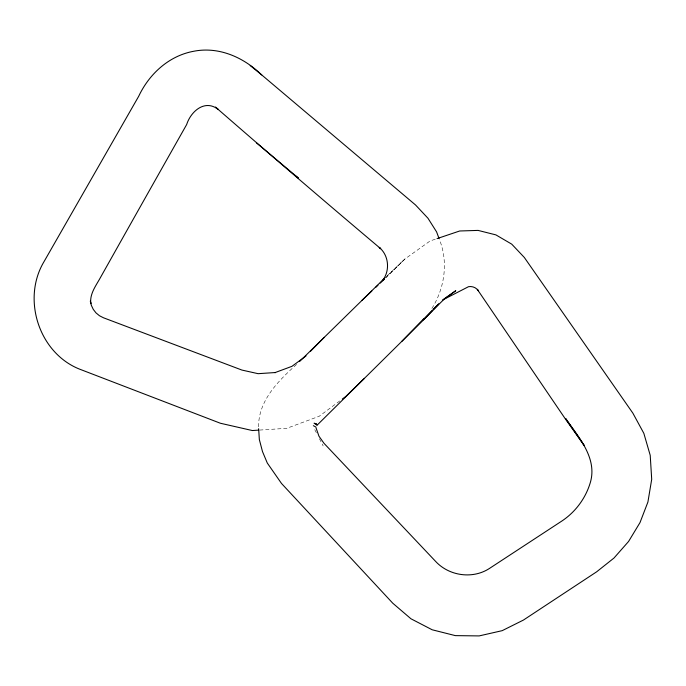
<?xml version="1.0" encoding="UTF-8"?>
<svg xmlns="http://www.w3.org/2000/svg" width="686" height="686" viewBox="0 0 686 686"><rect width="100%" height="100%" fill="white"/><g stroke="black" fill="none" stroke-linecap="round" stroke-linejoin="round"><path stroke-width="0.51" stroke-dasharray="3.43 2.57" d="M431.897 308.46C444.691 288.231 448.498 261.855 439.383 239.448M296.609 364.429C278.233 380.859 257.927 401.07 258.588 427.652M385.566 277.873L404.903 259.016L430.139 240.94L436.047 238.951M385.558 277.89L404.903 259.016L386.664 276.269M339.75 400.958L319.187 416.273L286.739 428.33L259.634 430.071M314.771 429.659L316.64 433.278M319.444 438.714L323.175 445.951"/><path stroke-width="1.03" d="M423.528 318.956L401.893 341.294M380.267 283.069C390.317 273.671 389.888 256.135 379.212 247.389L380.704 248.692C325.267 201.95 270.19 154.71 215.507 107.093L218.217 109.443C204.96 99.007 190.914 111.218 186.661 124.543C157.797 175.599 129.002 226.697 100.285 277.83C95.894 285.813 89.557 293.942 90.809 303.632L90.355 300.931L91.341 305.321L93.262 309.36L96.006 312.893L99.47 315.74L103.5 317.79L241.909 370.063L258.108 373.681L275.506 372.524L274.889 372.652L291.987 366.315L306.042 355.94M432.069 310.749L423.219 319.856L444.168 299.13L455.778 290.727L442.401 300.116L468.564 286.671C472.285 286.019 476.247 287.597 478.374 290.744L477.31 289.372L565.418 419.026L584.086 445.308L565.667 418.571C578.692 437.265 597.943 458.531 590.089 483.321C585.372 498.55 575.46 511.885 562.237 520.785L489.564 568.377C472.886 579.344 449.381 576.086 435.824 561.62L324.024 443.336L318.947 436.176L316.057 427.91M433.543 309.223L438.714 303.915L422.765 320.628L316.975 425.294M310.484 351.318L324.264 337.323M299.568 361.531L384.392 278.43M364.463 378.32L345.744 396.491L342.323 399.038M361.839 300.477L371.829 291.044M375.662 287.417L377.969 285.239M437.033 238.617L459.671 230.993L478.065 230.402L495.901 234.886L511.73 244.147L524.31 257.447L632.886 413.178L643.837 433.329L650.217 455.307L651.7 479.308L647.91 502.049L639.995 522.603L628.582 541.46L613.987 558.035L596.64 571.815L523.427 620.067L502.203 630.657L479.154 635.913L455.358 635.622L432.206 629.791L410.965 618.789L392.786 603.226L281.509 483.467L267.291 463.024L262.489 451.56L259.342 439.555L258.648 428.673M258.596 430.139L252.337 430.542L220.403 423.253L81.3 369.797C39.316 354.448 21.266 299.413 44.11 261.495L138.692 96.289C149.162 74.054 168.756 55.952 193.375 51.33C218.397 46.236 243.204 57.075 261.023 74.337L415.536 204.977L427.978 218.251L436.588 231.894L439.04 238.505M313.322 425.672L316.006 427.112M250.201 65.53L261.743 74.928M296.095 176.156L298.333 178.008L256.392 142.791M384.074 279.339L382.582 280.797L384.074 279.348M316.289 423.931L314.085 423.202L316.975 424.951L316.289 423.931"/></g></svg>
